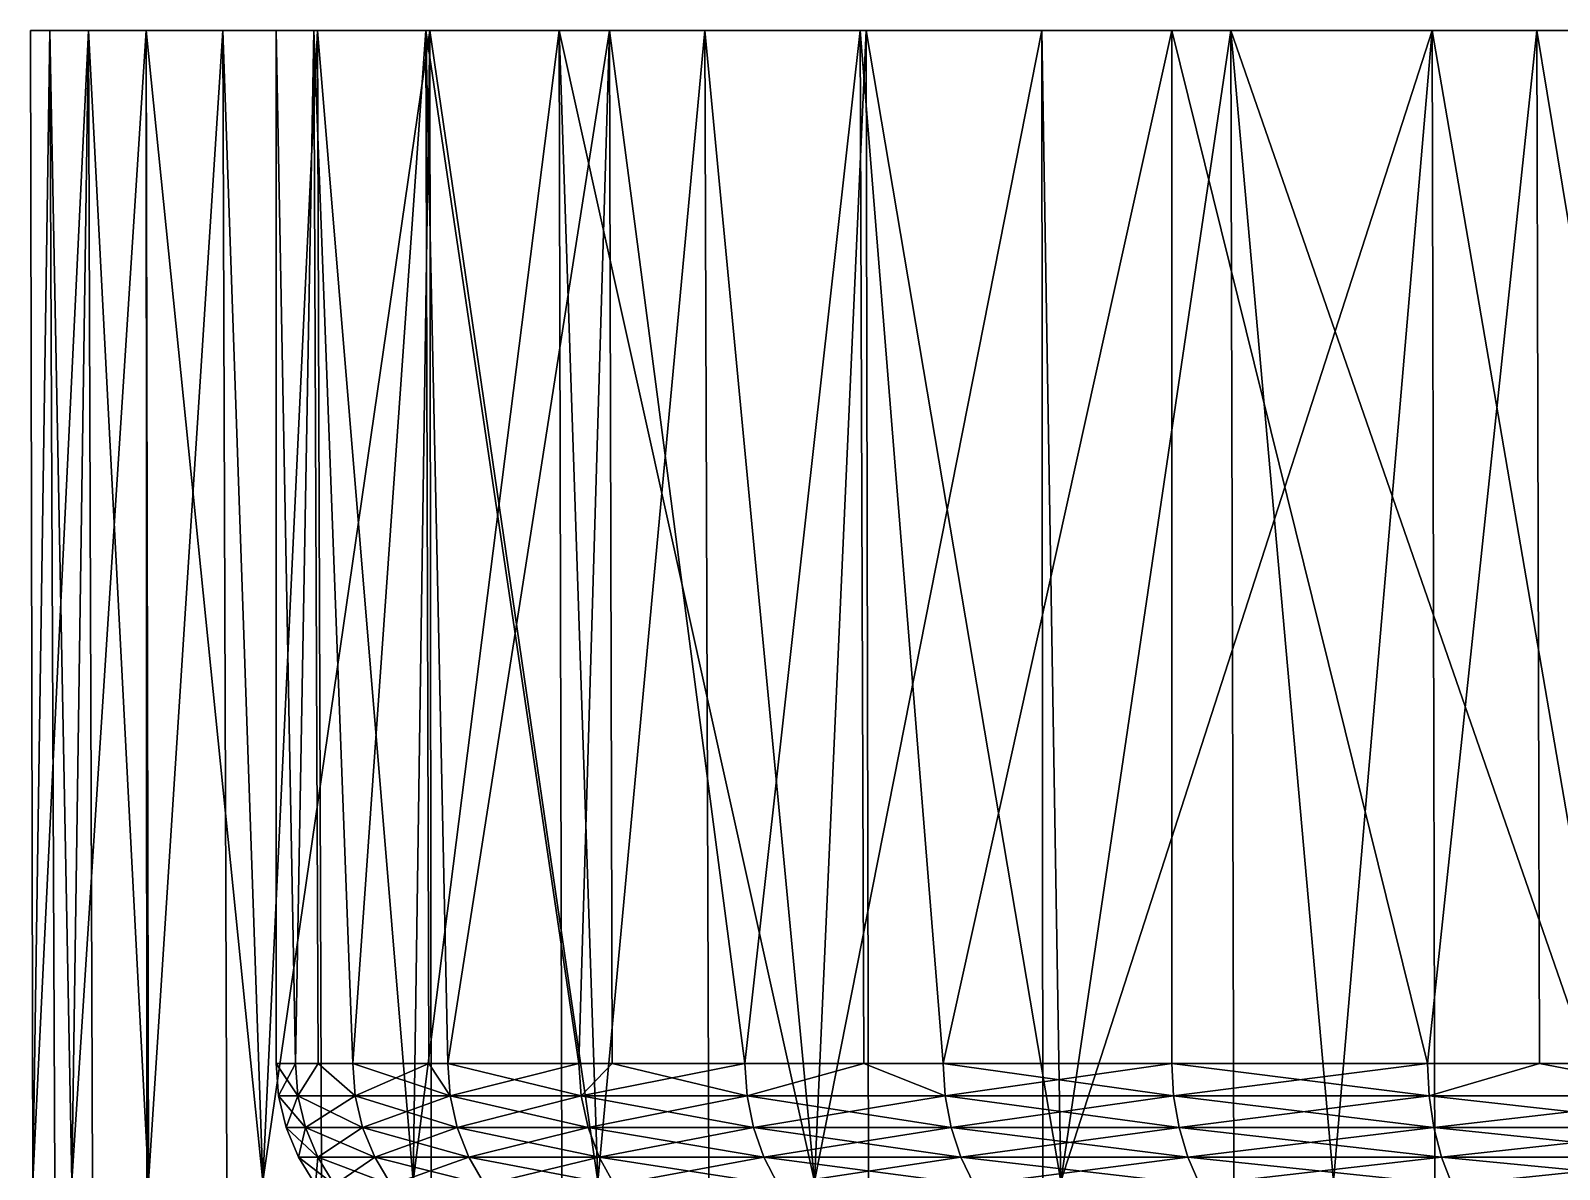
# Model space of a CAD drawing. Header units: inches. Extents: x 0 to 40, y 0 to 110.
# Drawn here: x 0.01 to 9.26, y 103.11 to 110 of the extents above; entities that cross this region are included whole.
import ezdxf

# ---------------------------------------------------------------- set-up
doc = ezdxf.new("R2010")
doc.units = ezdxf.units.IN
doc.header["$LTSCALE"] = 26.699852
doc.header["$MEASUREMENT"] = 0
doc.layers.add('1', color=7, linetype='CONTINUOUS')

msp = doc.modelspace()

# ---------------------------------------------------------------- linework, layer by layer
at = {"layer": '1', "linetype": 'Continuous'}
for points in [[(0.3658, 110, 16.1922), (0.0293, 103.0359, 18.9172), (0.0147, 110, 19.2339), (0.3658, 110, 16.1922)], [(0.0293, 103.0359, 18.9172), (0.0293, 103.0359, 19.2339), (0.0147, 110, 19.2339), (0.0293, 103.0359, 18.9172)], [(0.0147, 110, 19.2339), (0.0293, 103.0359, 19.2339), (0.0293, 103.0359, 21.0828), (0.0147, 110, 19.2339)], [(0.0147, 110, 19.2339), (0.0293, 103.0359, 21.0828), (0.132, 110, 22.2937), (0.0147, 110, 19.2339)], [(1.5, 110, 20), (0.3658, 110, 16.1922), (0.0147, 110, 19.2339), (1.5, 110, 20)], [(1.5, 110, 20), (0.0147, 110, 19.2339), (1.7278, 110, 22.894), (1.5, 110, 20)], [(1.7278, 110, 22.894), (0.0147, 110, 19.2339), (0.132, 110, 22.2937), (1.7278, 110, 22.894)], [(0.3658, 110, 16.1922), (0.2635, 103.0359, 16.7644), (0.0293, 103.0359, 18.9172), (0.3658, 110, 16.1922)], [(0.1607, 103.0359, 22.2905), (0.132, 110, 22.2937), (0.0293, 103.0359, 21.0828), (0.1607, 103.0359, 22.2905)], [(0.2635, 103.0359, 23.2356), (0.7149, 110, 25.2996), (0.132, 110, 22.2937), (0.2635, 103.0359, 23.2356)], [(0.2635, 103.0359, 23.2356), (0.132, 110, 22.2937), (0.1607, 103.0359, 22.2905), (0.2635, 103.0359, 23.2356)], [(1.7278, 110, 22.894), (0.132, 110, 22.2937), (2.4055, 110, 25.7168), (1.7278, 110, 22.894)], [(2.4055, 110, 25.7168), (0.132, 110, 22.2937), (0.7149, 110, 25.2996), (2.4055, 110, 25.7168)], [(0.3883, 103.0359, 16.1971), (0.2635, 103.0359, 16.7644), (0.3658, 110, 16.1922), (0.3883, 103.0359, 16.1971)], [(0.7177, 103.0359, 25.299), (0.7149, 110, 25.2996), (0.2635, 103.0359, 23.2356), (0.7177, 103.0359, 25.299)], [(0.3883, 103.0359, 16.1971), (0.3658, 110, 16.1922), (0.729, 103.0359, 14.6494), (0.3883, 103.0359, 16.1971)], [(0.729, 103.0359, 14.6494), (0.3658, 110, 16.1922), (1.1772, 110, 13.2397), (0.729, 103.0359, 14.6494)], [(1.7278, 110, 17.106), (1.1772, 110, 13.2397), (0.3658, 110, 16.1922), (1.7278, 110, 17.106)], [(1.7278, 110, 17.106), (0.3658, 110, 16.1922), (1.5, 110, 20), (1.7278, 110, 17.106)], [(0.7177, 103.0359, 25.299), (0.729, 103.0359, 25.3506), (0.7149, 110, 25.2996), (0.7177, 103.0359, 25.299)], [(0.7149, 110, 25.2996), (0.729, 103.0359, 25.3506), (1.4205, 103.0359, 27.4028), (0.7149, 110, 25.2996)], [(0.7149, 110, 25.2996), (1.4205, 103.0359, 27.4028), (1.7499, 110, 28.1814), (0.7149, 110, 25.2996)], [(2.4055, 110, 25.7168), (0.7149, 110, 25.2996), (3.5164, 110, 28.3988), (2.4055, 110, 25.7168)], [(3.5164, 110, 28.3988), (0.7149, 110, 25.2996), (1.7499, 110, 28.1814), (3.5164, 110, 28.3988)], [(0.729, 103.0359, 14.6494), (1.1772, 110, 13.2397), (1.2013, 103.0359, 13.2478), (0.729, 103.0359, 14.6494)], [(2.4298, 110, 10.4456), (1.4205, 103.0359, 12.5972), (1.1772, 110, 13.2397), (2.4298, 110, 10.4456)], [(1.2013, 103.0359, 13.2478), (1.1772, 110, 13.2397), (1.4205, 103.0359, 12.5972), (1.2013, 103.0359, 13.2478)], [(2.4055, 110, 14.2832), (2.4298, 110, 10.4456), (1.1772, 110, 13.2397), (2.4055, 110, 14.2832)], [(2.4055, 110, 14.2832), (1.1772, 110, 13.2397), (1.7278, 110, 17.106), (2.4055, 110, 14.2832)], [(2.4298, 110, 10.4456), (2.3298, 103.0359, 10.6318), (1.4205, 103.0359, 12.5972), (2.4298, 110, 10.4456)], [(1.7753, 103.0359, 28.1697), (1.7499, 110, 28.1814), (1.4205, 103.0359, 27.4028), (1.7753, 103.0359, 28.1697)], [(1.7278, 110, 22.894), (1.6163, 103.75, 22.0713), (1.5, 110, 20), (1.7278, 110, 22.894)], [(1.6163, 103.75, 22.0713), (1.5, 103.75, 20), (1.5, 110, 20), (1.6163, 103.75, 22.0713)], [(1.5, 110, 20), (1.5, 103.75, 20), (1.6163, 103.75, 17.9287), (1.5, 110, 20)], [(1.5, 110, 20), (1.6163, 103.75, 17.9287), (1.7278, 110, 17.106), (1.5, 110, 20)], [(1.7278, 110, 22.894), (1.7553, 103.75, 22.8894), (1.6163, 103.75, 22.0713), (1.7278, 110, 22.894)], [(1.7553, 103.75, 17.1106), (1.7278, 110, 17.106), (1.6163, 103.75, 17.9287), (1.7553, 103.75, 17.1106)], [(2.4055, 110, 25.7168), (1.9638, 103.75, 24.1166), (1.7278, 110, 22.894), (2.4055, 110, 25.7168)], [(1.9638, 103.75, 24.1166), (1.7553, 103.75, 22.8894), (1.7278, 110, 22.894), (1.9638, 103.75, 24.1166)], [(1.9638, 103.75, 15.8834), (2.4055, 110, 14.2832), (1.7278, 110, 17.106), (1.9638, 103.75, 15.8834)], [(1.9638, 103.75, 15.8834), (1.7278, 110, 17.106), (1.7553, 103.75, 17.1106), (1.9638, 103.75, 15.8834)], [(2.3298, 103.0359, 29.3682), (3.2127, 110, 30.8714), (1.7499, 110, 28.1814), (2.3298, 103.0359, 29.3682)], [(2.3298, 103.0359, 29.3682), (1.7499, 110, 28.1814), (1.7753, 103.0359, 28.1697), (2.3298, 103.0359, 29.3682)], [(3.5164, 110, 28.3988), (1.7499, 110, 28.1814), (5.0332, 110, 30.874), (3.5164, 110, 28.3988)], [(5.0332, 110, 30.874), (1.7499, 110, 28.1814), (3.2127, 110, 30.8714), (5.0332, 110, 30.874)], [(2.4055, 110, 25.7168), (2.4234, 103.75, 25.7117), (1.9638, 103.75, 24.1166), (2.4055, 110, 25.7168)], [(2.4234, 103.75, 14.2883), (2.4055, 110, 14.2832), (1.9638, 103.75, 15.8834), (2.4234, 103.75, 14.2883)], [(2.4386, 103.0359, 10.4509), (2.3298, 103.0359, 10.6318), (2.4298, 110, 10.4456), (2.4386, 103.0359, 10.4509)], [(3.2285, 103.0359, 30.8619), (3.2127, 110, 30.8714), (2.3298, 103.0359, 29.3682), (3.2285, 103.0359, 30.8619)], [(3.5164, 110, 11.6012), (2.4298, 110, 10.4456), (2.4055, 110, 14.2832), (3.5164, 110, 11.6012)], [(3.5164, 110, 28.3988), (2.5382, 103.75, 26.1102), (2.4055, 110, 25.7168), (3.5164, 110, 28.3988)], [(2.5382, 103.75, 26.1102), (2.4234, 103.75, 25.7117), (2.4055, 110, 25.7168), (2.5382, 103.75, 26.1102)], [(2.4234, 103.75, 14.2883), (2.5382, 103.75, 13.8898), (2.4055, 110, 14.2832), (2.4234, 103.75, 14.2883)], [(2.4055, 110, 14.2832), (2.5382, 103.75, 13.8898), (3.3321, 103.75, 11.9732), (2.4055, 110, 14.2832)], [(2.4055, 110, 14.2832), (3.3321, 103.75, 11.9732), (3.5164, 110, 11.6012), (2.4055, 110, 14.2832)], [(2.4386, 103.0359, 10.4509), (2.4298, 110, 10.4456), (3.4462, 103.0359, 8.7763), (2.4386, 103.0359, 10.4509)], [(3.4462, 103.0359, 8.7763), (2.4298, 110, 10.4456), (4.0941, 110, 7.8755), (3.4462, 103.0359, 8.7763)], [(3.5164, 110, 11.6012), (4.0941, 110, 7.8755), (2.4298, 110, 10.4456), (3.5164, 110, 11.6012)], [(3.5164, 110, 28.3988), (3.3321, 103.75, 28.0268), (2.5382, 103.75, 26.1102), (3.5164, 110, 28.3988)], [(3.2285, 103.0359, 30.8619), (3.4462, 103.0359, 31.2237), (3.2127, 110, 30.8714), (3.2285, 103.0359, 30.8619)], [(3.2127, 110, 30.8714), (3.4462, 103.0359, 31.2237), (4.7568, 103.0359, 32.9477), (3.2127, 110, 30.8714)], [(3.2127, 110, 30.8714), (4.7568, 103.0359, 32.9477), (5.0689, 110, 33.3065), (3.2127, 110, 30.8714)], [(5.0332, 110, 30.874), (3.2127, 110, 30.8714), (6.9185, 110, 33.0815), (5.0332, 110, 30.874)], [(6.9185, 110, 33.0815), (3.2127, 110, 30.8714), (5.0689, 110, 33.3065), (6.9185, 110, 33.0815)], [(3.5327, 103.75, 28.3898), (3.3321, 103.75, 28.0268), (3.5164, 110, 28.3988), (3.5327, 103.75, 28.3898)], [(3.3321, 103.75, 11.9732), (3.5327, 103.75, 11.6102), (3.5164, 110, 11.6012), (3.3321, 103.75, 11.9732)], [(3.4462, 103.0359, 8.7763), (4.0941, 110, 7.8755), (4.1175, 103.0359, 7.8932), (3.4462, 103.0359, 8.7763)], [(5.0332, 110, 9.126), (4.0941, 110, 7.8755), (3.5164, 110, 11.6012), (5.0332, 110, 9.126)], [(3.5327, 103.75, 28.3898), (3.5164, 110, 28.3988), (4.3356, 103.75, 29.8426), (3.5327, 103.75, 28.3898)], [(4.3356, 103.75, 29.8426), (3.5164, 110, 28.3988), (5.0332, 110, 30.874), (4.3356, 103.75, 29.8426)], [(3.5164, 110, 11.6012), (3.5327, 103.75, 11.6102), (4.3356, 103.75, 10.1574), (3.5164, 110, 11.6012)], [(3.5164, 110, 11.6012), (4.3356, 103.75, 10.1574), (5.0332, 110, 9.126), (3.5164, 110, 11.6012)], [(6.1313, 110, 5.5896), (4.7568, 103.0359, 7.0523), (4.0941, 110, 7.8755), (6.1313, 110, 5.5896)], [(4.1175, 103.0359, 7.8932), (4.0941, 110, 7.8755), (4.7568, 103.0359, 7.0523), (4.1175, 103.0359, 7.8932)], [(5.0332, 110, 9.126), (6.1313, 110, 5.5896), (4.0941, 110, 7.8755), (5.0332, 110, 9.126)], [(4.3356, 103.75, 29.8426), (5.0332, 110, 30.874), (5.056, 103.75, 30.8579), (4.3356, 103.75, 29.8426)], [(4.3356, 103.75, 10.1574), (5.056, 103.75, 9.1421), (5.0332, 110, 9.126), (4.3356, 103.75, 10.1574)], [(6.1313, 110, 5.5896), (6.1371, 103.0359, 5.595), (4.7568, 103.0359, 7.0523), (6.1313, 110, 5.5896)], [(5.0835, 103.0359, 33.2927), (5.0689, 110, 33.3065), (4.7568, 103.0359, 32.9477), (5.0835, 103.0359, 33.2927)], [(6.9185, 110, 6.9185), (6.1313, 110, 5.5896), (5.0332, 110, 9.126), (6.9185, 110, 6.9185)], [(6.9185, 110, 33.0815), (5.5361, 103.75, 31.5346), (5.0332, 110, 30.874), (6.9185, 110, 33.0815)], [(5.056, 103.75, 30.8579), (5.0332, 110, 30.874), (5.5361, 103.75, 31.5346), (5.056, 103.75, 30.8579)], [(5.0332, 110, 9.126), (5.056, 103.75, 9.1421), (5.5361, 103.75, 8.4654), (5.0332, 110, 9.126)], [(5.0332, 110, 9.126), (5.5361, 103.75, 8.4654), (6.9185, 110, 6.9185), (5.0332, 110, 9.126)], [(6.246, 103.0359, 34.5199), (7.2752, 110, 35.4298), (5.0689, 110, 33.3065), (6.246, 103.0359, 34.5199)], [(6.246, 103.0359, 34.5199), (5.0689, 110, 33.3065), (5.0835, 103.0359, 33.2927), (6.246, 103.0359, 34.5199)], [(6.9185, 110, 33.0815), (5.0689, 110, 33.3065), (9.126, 110, 34.9668), (6.9185, 110, 33.0815)], [(9.126, 110, 34.9668), (5.0689, 110, 33.3065), (7.2752, 110, 35.4298), (9.126, 110, 34.9668)], [(6.9185, 110, 33.0815), (6.9185, 103.75, 33.0815), (5.5361, 103.75, 31.5346), (6.9185, 110, 33.0815)], [(5.5361, 103.75, 8.4654), (6.9185, 103.75, 6.9185), (6.9185, 110, 6.9185), (5.5361, 103.75, 8.4654)], [(8.4936, 110, 3.6414), (6.246, 103.0359, 5.4801), (6.1313, 110, 5.5896), (8.4936, 110, 3.6414)], [(6.246, 103.0359, 5.4801), (6.1371, 103.0359, 5.595), (6.1313, 110, 5.5896), (6.246, 103.0359, 5.4801)], [(6.9185, 110, 6.9185), (8.4936, 110, 3.6414), (6.1313, 110, 5.5896), (6.9185, 110, 6.9185)], [(8.4936, 110, 3.6414), (7.8965, 103.0359, 4.0781), (6.246, 103.0359, 5.4801), (8.4936, 110, 3.6414)], [(7.2928, 103.0359, 35.409), (7.2752, 110, 35.4298), (6.246, 103.0359, 34.5199), (7.2928, 103.0359, 35.409)], [(9.126, 110, 5.0332), (8.4936, 110, 3.6414), (6.9185, 110, 6.9185), (9.126, 110, 5.0332)], [(9.126, 110, 34.9668), (8.4654, 103.75, 34.4639), (6.9185, 110, 33.0815), (9.126, 110, 34.9668)], [(8.4654, 103.75, 34.4639), (6.9185, 103.75, 33.0815), (6.9185, 110, 33.0815), (8.4654, 103.75, 34.4639)], [(6.9185, 110, 6.9185), (6.9185, 103.75, 6.9185), (8.4654, 103.75, 5.5361), (6.9185, 110, 6.9185)], [(6.9185, 110, 6.9185), (8.4654, 103.75, 5.5361), (9.126, 110, 5.0332), (6.9185, 110, 6.9185)], [(7.2928, 103.0359, 35.409), (7.8965, 103.0359, 35.9219), (7.2752, 110, 35.4298), (7.2928, 103.0359, 35.409)], [(7.2752, 110, 35.4298), (7.8965, 103.0359, 35.9219), (9.6889, 103.0359, 37.1371), (7.2752, 110, 35.4298)], [(7.2752, 110, 35.4298), (9.6889, 103.0359, 37.1371), (9.7796, 110, 37.1914), (7.2752, 110, 35.4298)], [(9.126, 110, 34.9668), (7.2752, 110, 35.4298), (11.6012, 110, 36.4836), (9.126, 110, 34.9668)], [(11.6012, 110, 36.4836), (7.2752, 110, 35.4298), (9.7796, 110, 37.1914), (11.6012, 110, 36.4836)], [(8.5084, 103.0359, 3.6632), (7.8965, 103.0359, 4.0781), (8.4936, 110, 3.6414), (8.5084, 103.0359, 3.6632)], [(9.126, 110, 34.9668), (9.1421, 103.75, 34.944), (8.4654, 103.75, 34.4639), (9.126, 110, 34.9668)], [(9.1421, 103.75, 5.056), (9.126, 110, 5.0332), (8.4654, 103.75, 5.5361), (9.1421, 103.75, 5.056)], [(8.5084, 103.0359, 3.6632), (8.4936, 110, 3.6414), (9.6889, 103.0359, 2.8629), (8.5084, 103.0359, 3.6632)], [(9.6889, 103.0359, 2.8629), (8.4936, 110, 3.6414), (11.1256, 110, 2.0767), (9.6889, 103.0359, 2.8629)], [(9.126, 110, 5.0332), (11.1256, 110, 2.0767), (8.4936, 110, 3.6414), (9.126, 110, 5.0332)], [(11.6012, 110, 3.5164), (11.1256, 110, 2.0767), (9.126, 110, 5.0332), (11.6012, 110, 3.5164)], [(11.6012, 110, 36.4836), (10.1574, 103.75, 35.6644), (9.126, 110, 34.9668), (11.6012, 110, 36.4836)], [(10.1574, 103.75, 35.6644), (9.1421, 103.75, 34.944), (9.126, 110, 34.9668), (10.1574, 103.75, 35.6644)], [(10.1574, 103.75, 4.3356), (11.6012, 110, 3.5164), (9.126, 110, 5.0332), (10.1574, 103.75, 4.3356)], [(10.1574, 103.75, 4.3356), (9.126, 110, 5.0332), (9.1421, 103.75, 5.056), (10.1574, 103.75, 4.3356)], [(1.5, 103.75, 20), (1.6163, 103.75, 22.0713), (1.6316, 103.5545, 22.0696), (1.5, 103.75, 20)], [(1.6316, 103.5545, 22.0696), (1.5154, 103.5545, 20), (1.5, 103.75, 20), (1.6316, 103.5545, 22.0696)], [(1.5, 103.75, 20), (1.5154, 103.5545, 20), (1.6163, 103.75, 17.9287), (1.5, 103.75, 20)], [(1.6316, 103.5545, 17.9304), (1.6163, 103.75, 17.9287), (1.5154, 103.5545, 20), (1.6316, 103.5545, 17.9304)], [(1.7553, 103.75, 17.1106), (1.6163, 103.75, 17.9287), (1.6316, 103.5545, 17.9304), (1.7553, 103.75, 17.1106)], [(1.6316, 103.5545, 22.0696), (1.6163, 103.75, 22.0713), (1.7553, 103.75, 22.8894), (1.6316, 103.5545, 22.0696)], [(1.6316, 103.5545, 22.0696), (1.7553, 103.75, 22.8894), (1.9788, 103.5545, 24.1132), (1.6316, 103.5545, 22.0696)], [(1.9788, 103.5545, 15.8868), (1.7553, 103.75, 17.1106), (1.6316, 103.5545, 17.9304), (1.9788, 103.5545, 15.8868)], [(1.9788, 103.5545, 24.1132), (1.7553, 103.75, 22.8894), (1.9638, 103.75, 24.1166), (1.9788, 103.5545, 24.1132)], [(1.9638, 103.75, 15.8834), (1.7553, 103.75, 17.1106), (1.9788, 103.5545, 15.8868), (1.9638, 103.75, 15.8834)], [(2.4234, 103.75, 14.2883), (1.9638, 103.75, 15.8834), (1.9788, 103.5545, 15.8868), (2.4234, 103.75, 14.2883)], [(1.9788, 103.5545, 24.1132), (1.9638, 103.75, 24.1166), (2.5527, 103.5545, 26.1051), (1.9788, 103.5545, 24.1132)], [(2.5527, 103.5545, 26.1051), (1.9638, 103.75, 24.1166), (2.4234, 103.75, 25.7117), (2.5527, 103.5545, 26.1051)], [(2.5527, 103.5545, 13.8949), (2.4234, 103.75, 14.2883), (1.9788, 103.5545, 15.8868), (2.5527, 103.5545, 13.8949)], [(2.5527, 103.5545, 26.1051), (2.4234, 103.75, 25.7117), (2.5382, 103.75, 26.1102), (2.5527, 103.5545, 26.1051)], [(2.5382, 103.75, 13.8898), (2.4234, 103.75, 14.2883), (2.5527, 103.5545, 13.8949), (2.5382, 103.75, 13.8898)], [(3.3459, 103.5545, 28.0202), (2.5527, 103.5545, 26.1051), (2.5382, 103.75, 26.1102), (3.3459, 103.5545, 28.0202)], [(3.3459, 103.5545, 28.0202), (2.5382, 103.75, 26.1102), (3.3321, 103.75, 28.0268), (3.3459, 103.5545, 28.0202)], [(2.5527, 103.5545, 13.8949), (3.3321, 103.75, 11.9732), (2.5382, 103.75, 13.8898), (2.5527, 103.5545, 13.8949)], [(2.5527, 103.5545, 13.8949), (3.3459, 103.5545, 11.9798), (3.3321, 103.75, 11.9732), (2.5527, 103.5545, 13.8949)], [(3.3321, 103.75, 28.0268), (3.5327, 103.75, 28.3898), (3.3459, 103.5545, 28.0202), (3.3321, 103.75, 28.0268)], [(3.3459, 103.5545, 11.9798), (3.5327, 103.75, 11.6102), (3.3321, 103.75, 11.9732), (3.3459, 103.5545, 11.9798)], [(3.3459, 103.5545, 28.0202), (3.5327, 103.75, 28.3898), (4.3486, 103.5545, 29.8344), (3.3459, 103.5545, 28.0202)], [(4.3486, 103.5545, 10.1656), (4.3356, 103.75, 10.1574), (3.3459, 103.5545, 11.9798), (4.3486, 103.5545, 10.1656)], [(3.3459, 103.5545, 11.9798), (4.3356, 103.75, 10.1574), (3.5327, 103.75, 11.6102), (3.3459, 103.5545, 11.9798)], [(3.5327, 103.75, 28.3898), (4.3356, 103.75, 29.8426), (4.3486, 103.5545, 29.8344), (3.5327, 103.75, 28.3898)], [(5.056, 103.75, 30.8579), (4.3486, 103.5545, 29.8344), (4.3356, 103.75, 29.8426), (5.056, 103.75, 30.8579)], [(4.3486, 103.5545, 10.1656), (5.056, 103.75, 9.1421), (4.3356, 103.75, 10.1574), (4.3486, 103.5545, 10.1656)], [(5.5481, 103.5545, 31.525), (4.3486, 103.5545, 29.8344), (5.056, 103.75, 30.8579), (5.5481, 103.5545, 31.525)], [(5.5481, 103.5545, 8.475), (5.056, 103.75, 9.1421), (4.3486, 103.5545, 10.1656), (5.5481, 103.5545, 8.475)], [(5.5361, 103.75, 31.5346), (5.5481, 103.5545, 31.525), (5.056, 103.75, 30.8579), (5.5361, 103.75, 31.5346)], [(5.5481, 103.5545, 8.475), (5.5361, 103.75, 8.4654), (5.056, 103.75, 9.1421), (5.5481, 103.5545, 8.475)], [(6.9294, 103.5545, 33.0706), (5.5481, 103.5545, 31.525), (5.5361, 103.75, 31.5346), (6.9294, 103.5545, 33.0706)], [(6.9185, 103.75, 33.0815), (6.9294, 103.5545, 33.0706), (5.5361, 103.75, 31.5346), (6.9185, 103.75, 33.0815)], [(6.9185, 103.75, 6.9185), (5.5361, 103.75, 8.4654), (5.5481, 103.5545, 8.475), (6.9185, 103.75, 6.9185)], [(5.5481, 103.5545, 8.475), (6.9294, 103.5545, 6.9294), (6.9185, 103.75, 6.9185), (5.5481, 103.5545, 8.475)], [(6.9185, 103.75, 33.0815), (8.4654, 103.75, 34.4639), (8.475, 103.5545, 34.4519), (6.9185, 103.75, 33.0815)], [(8.475, 103.5545, 34.4519), (6.9294, 103.5545, 33.0706), (6.9185, 103.75, 33.0815), (8.475, 103.5545, 34.4519)], [(6.9185, 103.75, 6.9185), (6.9294, 103.5545, 6.9294), (8.4654, 103.75, 5.5361), (6.9185, 103.75, 6.9185)], [(6.9294, 103.5545, 6.9294), (8.475, 103.5545, 5.5481), (8.4654, 103.75, 5.5361), (6.9294, 103.5545, 6.9294)], [(8.4654, 103.75, 5.5361), (8.475, 103.5545, 5.5481), (9.1421, 103.75, 5.056), (8.4654, 103.75, 5.5361)], [(8.475, 103.5545, 34.4519), (8.4654, 103.75, 34.4639), (9.1421, 103.75, 34.944), (8.475, 103.5545, 34.4519)], [(8.475, 103.5545, 34.4519), (9.1421, 103.75, 34.944), (10.1656, 103.5545, 35.6514), (8.475, 103.5545, 34.4519)], [(8.475, 103.5545, 5.5481), (10.1656, 103.5545, 4.3486), (9.1421, 103.75, 5.056), (8.475, 103.5545, 5.5481)], [(10.1656, 103.5545, 35.6514), (9.1421, 103.75, 34.944), (10.1574, 103.75, 35.6644), (10.1656, 103.5545, 35.6514)], [(9.1421, 103.75, 5.056), (10.1656, 103.5545, 4.3486), (10.1574, 103.75, 4.3356), (9.1421, 103.75, 5.056)], [(1.6316, 103.5545, 17.9304), (1.5154, 103.5545, 20), (1.5612, 103.3637, 20), (1.6316, 103.5545, 17.9304)], [(1.5612, 103.3637, 20), (1.5154, 103.5545, 20), (1.6771, 103.3637, 22.0645), (1.5612, 103.3637, 20)], [(1.6316, 103.5545, 22.0696), (1.6771, 103.3637, 22.0645), (1.5154, 103.5545, 20), (1.6316, 103.5545, 22.0696)], [(1.6771, 103.3637, 17.9355), (1.6316, 103.5545, 17.9304), (1.5612, 103.3637, 20), (1.6771, 103.3637, 17.9355)], [(1.9788, 103.5545, 24.1132), (2.0235, 103.3637, 24.103), (1.6316, 103.5545, 22.0696), (1.9788, 103.5545, 24.1132)], [(2.0235, 103.3637, 24.103), (1.6771, 103.3637, 22.0645), (1.6316, 103.5545, 22.0696), (2.0235, 103.3637, 24.103)], [(1.9788, 103.5545, 15.8868), (1.6316, 103.5545, 17.9304), (1.6771, 103.3637, 17.9355), (1.9788, 103.5545, 15.8868)], [(2.0235, 103.3637, 15.897), (1.9788, 103.5545, 15.8868), (1.6771, 103.3637, 17.9355), (2.0235, 103.3637, 15.897)], [(2.5527, 103.5545, 26.1051), (2.5959, 103.3637, 26.09), (1.9788, 103.5545, 24.1132), (2.5527, 103.5545, 26.1051)], [(1.9788, 103.5545, 24.1132), (2.5959, 103.3637, 26.09), (2.0235, 103.3637, 24.103), (1.9788, 103.5545, 24.1132)], [(2.5527, 103.5545, 13.8949), (1.9788, 103.5545, 15.8868), (2.0235, 103.3637, 15.897), (2.5527, 103.5545, 13.8949)], [(2.0235, 103.3637, 15.897), (2.5959, 103.3637, 13.91), (2.5527, 103.5545, 13.8949), (2.0235, 103.3637, 15.897)], [(3.3872, 103.3637, 28.0003), (2.5959, 103.3637, 26.09), (2.5527, 103.5545, 26.1051), (3.3872, 103.3637, 28.0003)], [(3.3872, 103.3637, 28.0003), (2.5527, 103.5545, 26.1051), (3.3459, 103.5545, 28.0202), (3.3872, 103.3637, 28.0003)], [(2.5959, 103.3637, 13.91), (3.3459, 103.5545, 11.9798), (2.5527, 103.5545, 13.8949), (2.5959, 103.3637, 13.91)], [(2.5959, 103.3637, 13.91), (3.3872, 103.3637, 11.9997), (3.3459, 103.5545, 11.9798), (2.5959, 103.3637, 13.91)], [(4.3874, 103.3637, 29.81), (3.3872, 103.3637, 28.0003), (3.3459, 103.5545, 28.0202), (4.3874, 103.3637, 29.81)], [(3.3459, 103.5545, 11.9798), (3.3872, 103.3637, 11.9997), (4.3486, 103.5545, 10.1656), (3.3459, 103.5545, 11.9798)], [(3.3459, 103.5545, 28.0202), (4.3486, 103.5545, 29.8344), (4.3874, 103.3637, 29.81), (3.3459, 103.5545, 28.0202)], [(4.3486, 103.5545, 10.1656), (3.3872, 103.3637, 11.9997), (4.3874, 103.3637, 10.19), (4.3486, 103.5545, 10.1656)], [(4.3486, 103.5545, 10.1656), (4.3874, 103.3637, 10.19), (5.5481, 103.5545, 8.475), (4.3486, 103.5545, 10.1656)], [(5.5481, 103.5545, 31.525), (5.5839, 103.3637, 31.4964), (4.3486, 103.5545, 29.8344), (5.5481, 103.5545, 31.525)], [(4.3874, 103.3637, 29.81), (4.3486, 103.5545, 29.8344), (5.5839, 103.3637, 31.4964), (4.3874, 103.3637, 29.81)], [(4.3874, 103.3637, 10.19), (5.5839, 103.3637, 8.5036), (5.5481, 103.5545, 8.475), (4.3874, 103.3637, 10.19)], [(6.9294, 103.5545, 33.0706), (6.9618, 103.3637, 33.0382), (5.5481, 103.5545, 31.525), (6.9294, 103.5545, 33.0706)], [(6.9618, 103.3637, 33.0382), (5.5839, 103.3637, 31.4964), (5.5481, 103.5545, 31.525), (6.9618, 103.3637, 33.0382)], [(5.5481, 103.5545, 8.475), (5.5839, 103.3637, 8.5036), (6.9294, 103.5545, 6.9294), (5.5481, 103.5545, 8.475)], [(5.5839, 103.3637, 8.5036), (6.9618, 103.3637, 6.9618), (6.9294, 103.5545, 6.9294), (5.5839, 103.3637, 8.5036)], [(8.5036, 103.3637, 34.416), (6.9618, 103.3637, 33.0382), (6.9294, 103.5545, 33.0706), (8.5036, 103.3637, 34.416)], [(6.9294, 103.5545, 6.9294), (6.9618, 103.3637, 6.9618), (8.475, 103.5545, 5.5481), (6.9294, 103.5545, 6.9294)], [(8.475, 103.5545, 34.4519), (8.5036, 103.3637, 34.416), (6.9294, 103.5545, 33.0706), (8.475, 103.5545, 34.4519)], [(6.9618, 103.3637, 6.9618), (8.5036, 103.3637, 5.5839), (8.475, 103.5545, 5.5481), (6.9618, 103.3637, 6.9618)], [(10.1656, 103.5545, 35.6514), (10.19, 103.3637, 35.6126), (8.475, 103.5545, 34.4519), (10.1656, 103.5545, 35.6514)], [(10.19, 103.3637, 35.6126), (8.5036, 103.3637, 34.416), (8.475, 103.5545, 34.4519), (10.19, 103.3637, 35.6126)], [(8.475, 103.5545, 5.5481), (8.5036, 103.3637, 5.5839), (10.1656, 103.5545, 4.3486), (8.475, 103.5545, 5.5481)], [(10.19, 103.3637, 4.3874), (10.1656, 103.5545, 4.3486), (8.5036, 103.3637, 5.5839), (10.19, 103.3637, 4.3874)], [(1.5612, 103.3637, 20), (1.6771, 103.3637, 22.0645), (1.7517, 103.1825, 22.0561), (1.5612, 103.3637, 20)], [(1.6771, 103.3637, 17.9355), (1.5612, 103.3637, 20), (1.6362, 103.1825, 20), (1.6771, 103.3637, 17.9355)], [(1.6362, 103.1825, 20), (1.5612, 103.3637, 20), (1.7517, 103.1825, 22.0561), (1.6362, 103.1825, 20)], [(1.7517, 103.1825, 17.9439), (1.6771, 103.3637, 17.9355), (1.6362, 103.1825, 20), (1.7517, 103.1825, 17.9439)], [(1.7517, 103.1825, 22.0561), (1.6771, 103.3637, 22.0645), (2.0967, 103.1825, 24.0863), (1.7517, 103.1825, 22.0561)], [(2.0235, 103.3637, 24.103), (2.0967, 103.1825, 24.0863), (1.6771, 103.3637, 22.0645), (2.0235, 103.3637, 24.103)], [(2.0235, 103.3637, 15.897), (1.6771, 103.3637, 17.9355), (1.7517, 103.1825, 17.9439), (2.0235, 103.3637, 15.897)], [(1.7517, 103.1825, 17.9439), (2.0967, 103.1825, 15.9137), (2.0235, 103.3637, 15.897), (1.7517, 103.1825, 17.9439)], [(2.0235, 103.3637, 24.103), (2.5959, 103.3637, 26.09), (2.6668, 103.1825, 26.0652), (2.0235, 103.3637, 24.103)], [(2.0235, 103.3637, 15.897), (2.0967, 103.1825, 15.9137), (2.5959, 103.3637, 13.91), (2.0235, 103.3637, 15.897)], [(2.6668, 103.1825, 26.0652), (2.0967, 103.1825, 24.0863), (2.0235, 103.3637, 24.103), (2.6668, 103.1825, 26.0652)], [(2.0967, 103.1825, 15.9137), (2.6668, 103.1825, 13.9348), (2.5959, 103.3637, 13.91), (2.0967, 103.1825, 15.9137)], [(3.4548, 103.1825, 27.9677), (2.6668, 103.1825, 26.0652), (2.5959, 103.3637, 26.09), (3.4548, 103.1825, 27.9677)], [(3.4548, 103.1825, 27.9677), (2.5959, 103.3637, 26.09), (3.3872, 103.3637, 28.0003), (3.4548, 103.1825, 27.9677)], [(2.6668, 103.1825, 13.9348), (3.3872, 103.3637, 11.9997), (2.5959, 103.3637, 13.91), (2.6668, 103.1825, 13.9348)], [(2.6668, 103.1825, 13.9348), (3.4548, 103.1825, 12.0323), (3.3872, 103.3637, 11.9997), (2.6668, 103.1825, 13.9348)], [(4.451, 103.1825, 29.7701), (3.4548, 103.1825, 27.9677), (3.3872, 103.3637, 28.0003), (4.451, 103.1825, 29.7701)], [(4.3874, 103.3637, 29.81), (4.451, 103.1825, 29.7701), (3.3872, 103.3637, 28.0003), (4.3874, 103.3637, 29.81)], [(4.3874, 103.3637, 10.19), (3.3872, 103.3637, 11.9997), (3.4548, 103.1825, 12.0323), (4.3874, 103.3637, 10.19)], [(3.4548, 103.1825, 12.0323), (4.451, 103.1825, 10.2299), (4.3874, 103.3637, 10.19), (3.4548, 103.1825, 12.0323)], [(5.6426, 103.1825, 31.4496), (4.451, 103.1825, 29.7701), (4.3874, 103.3637, 29.81), (5.6426, 103.1825, 31.4496)], [(4.3874, 103.3637, 29.81), (5.5839, 103.3637, 31.4964), (5.6426, 103.1825, 31.4496), (4.3874, 103.3637, 29.81)], [(4.3874, 103.3637, 10.19), (4.451, 103.1825, 10.2299), (5.5839, 103.3637, 8.5036), (4.3874, 103.3637, 10.19)], [(4.451, 103.1825, 10.2299), (5.6426, 103.1825, 8.5504), (5.5839, 103.3637, 8.5036), (4.451, 103.1825, 10.2299)], [(5.5839, 103.3637, 8.5036), (5.6426, 103.1825, 8.5504), (6.9618, 103.3637, 6.9618), (5.5839, 103.3637, 8.5036)], [(6.9618, 103.3637, 33.0382), (7.0149, 103.1825, 32.9851), (5.5839, 103.3637, 31.4964), (6.9618, 103.3637, 33.0382)], [(5.6426, 103.1825, 31.4496), (5.5839, 103.3637, 31.4964), (7.0149, 103.1825, 32.9851), (5.6426, 103.1825, 31.4496)], [(5.6426, 103.1825, 8.5504), (7.0149, 103.1825, 7.0149), (6.9618, 103.3637, 6.9618), (5.6426, 103.1825, 8.5504)], [(8.5036, 103.3637, 34.416), (8.5504, 103.1825, 34.3574), (6.9618, 103.3637, 33.0382), (8.5036, 103.3637, 34.416)], [(8.5504, 103.1825, 34.3574), (7.0149, 103.1825, 32.9851), (6.9618, 103.3637, 33.0382), (8.5504, 103.1825, 34.3574)], [(6.9618, 103.3637, 6.9618), (7.0149, 103.1825, 7.0149), (8.5036, 103.3637, 5.5839), (6.9618, 103.3637, 6.9618)], [(8.5504, 103.1825, 5.6426), (8.5036, 103.3637, 5.5839), (7.0149, 103.1825, 7.0149), (8.5504, 103.1825, 5.6426)], [(10.2299, 103.1825, 35.549), (8.5504, 103.1825, 34.3574), (8.5036, 103.3637, 34.416), (10.2299, 103.1825, 35.549)], [(10.19, 103.3637, 35.6126), (10.2299, 103.1825, 35.549), (8.5036, 103.3637, 34.416), (10.19, 103.3637, 35.6126)], [(10.19, 103.3637, 4.3874), (8.5036, 103.3637, 5.5839), (8.5504, 103.1825, 5.6426), (10.19, 103.3637, 4.3874)], [(8.5504, 103.1825, 5.6426), (10.2299, 103.1825, 4.451), (10.19, 103.3637, 4.3874), (8.5504, 103.1825, 5.6426)], [(1.6362, 103.1825, 20), (1.7517, 103.1825, 22.0561), (1.8536, 103.0153, 22.0446), (1.6362, 103.1825, 20)], [(1.7517, 103.1825, 17.9439), (1.6362, 103.1825, 20), (1.7387, 103.0153, 20), (1.7517, 103.1825, 17.9439)], [(1.7387, 103.0153, 20), (1.6362, 103.1825, 20), (1.8536, 103.0153, 22.0446), (1.7387, 103.0153, 20)], [(1.7387, 103.0153, 20), (1.8536, 103.0153, 17.9554), (1.7517, 103.1825, 17.9439), (1.7387, 103.0153, 20)], [(1.7517, 103.1825, 17.9439), (1.8536, 103.0153, 17.9554), (2.0967, 103.1825, 15.9137), (1.7517, 103.1825, 17.9439)], [(1.7517, 103.1825, 22.0561), (2.0967, 103.1825, 24.0863), (2.1966, 103.0153, 24.0635), (1.7517, 103.1825, 22.0561)], [(1.8536, 103.0153, 22.0446), (1.7517, 103.1825, 22.0561), (2.1966, 103.0153, 24.0635), (1.8536, 103.0153, 22.0446)], [(1.8536, 103.0153, 17.9554), (2.1966, 103.0153, 15.9365), (2.0967, 103.1825, 15.9137), (1.8536, 103.0153, 17.9554)], [(2.0967, 103.1825, 15.9137), (2.1966, 103.0153, 15.9365), (2.6668, 103.1825, 13.9348), (2.0967, 103.1825, 15.9137)], [(2.1966, 103.0153, 24.0635), (2.0967, 103.1825, 24.0863), (2.7635, 103.0153, 26.0313), (2.1966, 103.0153, 24.0635)], [(2.6668, 103.1825, 26.0652), (2.7635, 103.0153, 26.0313), (2.0967, 103.1825, 24.0863), (2.6668, 103.1825, 26.0652)], [(2.1966, 103.0153, 15.9365), (2.7635, 103.0153, 13.9687), (2.6668, 103.1825, 13.9348), (2.1966, 103.0153, 15.9365)], [(3.5472, 103.0153, 27.9233), (2.6668, 103.1825, 26.0652), (3.4548, 103.1825, 27.9677), (3.5472, 103.0153, 27.9233)], [(3.5472, 103.0153, 27.9233), (2.7635, 103.0153, 26.0313), (2.6668, 103.1825, 26.0652), (3.5472, 103.0153, 27.9233)], [(2.7635, 103.0153, 13.9687), (3.4548, 103.1825, 12.0323), (2.6668, 103.1825, 13.9348), (2.7635, 103.0153, 13.9687)], [(2.7635, 103.0153, 13.9687), (3.5472, 103.0153, 12.0767), (3.4548, 103.1825, 12.0323), (2.7635, 103.0153, 13.9687)], [(4.5377, 103.0153, 29.7156), (3.5472, 103.0153, 27.9233), (3.4548, 103.1825, 27.9677), (4.5377, 103.0153, 29.7156)], [(4.451, 103.1825, 29.7701), (4.5377, 103.0153, 29.7156), (3.4548, 103.1825, 27.9677), (4.451, 103.1825, 29.7701)], [(3.4548, 103.1825, 12.0323), (3.5472, 103.0153, 12.0767), (4.451, 103.1825, 10.2299), (3.4548, 103.1825, 12.0323)], [(3.5472, 103.0153, 12.0767), (4.5377, 103.0153, 10.2844), (4.451, 103.1825, 10.2299), (3.5472, 103.0153, 12.0767)], [(5.7228, 103.0153, 31.3857), (4.5377, 103.0153, 29.7156), (4.451, 103.1825, 29.7701), (5.7228, 103.0153, 31.3857)], [(5.6426, 103.1825, 31.4496), (5.7228, 103.0153, 31.3857), (4.451, 103.1825, 29.7701), (5.6426, 103.1825, 31.4496)], [(4.451, 103.1825, 10.2299), (4.5377, 103.0153, 10.2844), (5.6426, 103.1825, 8.5504), (4.451, 103.1825, 10.2299)], [(4.5377, 103.0153, 10.2844), (5.7228, 103.0153, 8.6143), (5.6426, 103.1825, 8.5504), (4.5377, 103.0153, 10.2844)], [(7.0873, 103.0153, 32.9127), (5.7228, 103.0153, 31.3857), (5.6426, 103.1825, 31.4496), (7.0873, 103.0153, 32.9127)], [(5.6426, 103.1825, 31.4496), (7.0149, 103.1825, 32.9851), (7.0873, 103.0153, 32.9127), (5.6426, 103.1825, 31.4496)], [(5.6426, 103.1825, 8.5504), (5.7228, 103.0153, 8.6143), (7.0149, 103.1825, 7.0149), (5.6426, 103.1825, 8.5504)], [(7.0873, 103.0153, 7.0873), (7.0149, 103.1825, 7.0149), (5.7228, 103.0153, 8.6143), (7.0873, 103.0153, 7.0873)], [(8.5504, 103.1825, 34.3574), (8.6143, 103.0153, 34.2772), (7.0149, 103.1825, 32.9851), (8.5504, 103.1825, 34.3574)], [(7.0873, 103.0153, 32.9127), (7.0149, 103.1825, 32.9851), (8.6143, 103.0153, 34.2772), (7.0873, 103.0153, 32.9127)], [(8.5504, 103.1825, 5.6426), (7.0149, 103.1825, 7.0149), (7.0873, 103.0153, 7.0873), (8.5504, 103.1825, 5.6426)], [(7.0873, 103.0153, 7.0873), (8.6143, 103.0153, 5.7228), (8.5504, 103.1825, 5.6426), (7.0873, 103.0153, 7.0873)], [(8.5504, 103.1825, 5.6426), (8.6143, 103.0153, 5.7228), (10.2299, 103.1825, 4.451), (8.5504, 103.1825, 5.6426)], [(10.2299, 103.1825, 35.549), (10.2844, 103.0153, 35.4623), (8.5504, 103.1825, 34.3574), (10.2299, 103.1825, 35.549)], [(10.2844, 103.0153, 35.4623), (8.6143, 103.0153, 34.2772), (8.5504, 103.1825, 34.3574), (10.2844, 103.0153, 35.4623)], [(8.6143, 103.0153, 5.7228), (10.2844, 103.0153, 4.5377), (10.2299, 103.1825, 4.451), (8.6143, 103.0153, 5.7228)]]:
    msp.add_3dface(points, dxfattribs=at)

doc.saveas('drawing.dxf')
